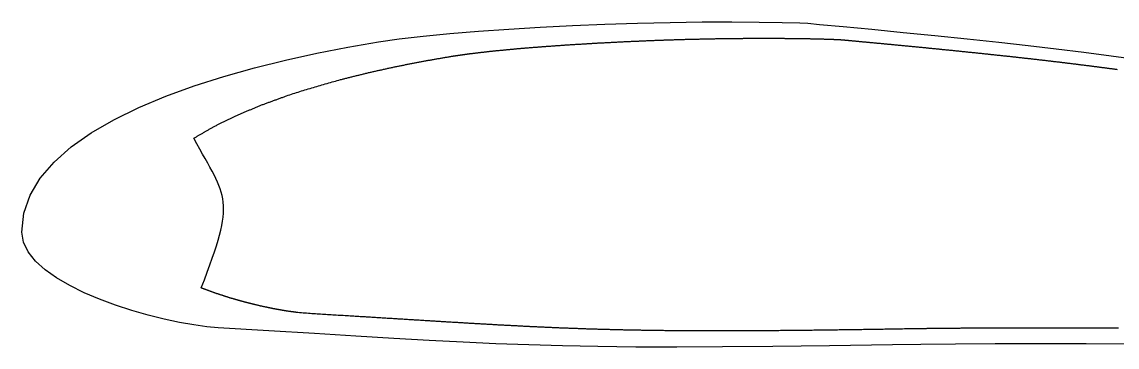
# Model space of a CAD drawing. Extents: x -1 to 417, y 44 to 106.
# Drawn here: x -0.7 to 207.9, y 44.1 to 106.1 of the extents above; entities that cross this region are included whole.
import ezdxf

# ---------------------------------------------------------------- set-up
doc = ezdxf.new("R2010")
doc.units = 0
doc.layers.add('profile', color=7, linetype='CONTINUOUS')

msp = doc.modelspace()

# ---------------------------------------------------------------- linework, layer by layer
at = {"layer": 'profile', "color": 7}
for points in [[(211.459336, 44.663902), (202.028847, 44.68617), (193.047218, 44.694016), (184.692373, 44.685238), (177.142251, 44.657665), (170.574779, 44.60914), (165.167893, 44.537461), (153.132698, 44.340992), (142.382523, 44.199859), (132.756479, 44.113597), (124.093696, 44.08176), (116.233285, 44.103886), (109.014371, 44.179544), (102.276062, 44.30828), (95.857516, 44.489619), (89.59781, 44.72313), (83.336078, 45.008355), (76.91143, 45.344848), (70.163005, 45.732145), (62.929918, 46.169801), (55.051298, 46.657359), (46.366236, 47.194375), (36.713866, 47.780395), (34.531189, 47.975653), (32.039505, 48.317938), (29.300552, 48.802779), (26.376119, 49.425694), (23.327918, 50.182219), (20.217739, 51.067877), (17.107293, 52.078205), (14.058343, 53.208722), (11.132681, 54.45495), (8.391989, 55.812434), (5.898059, 57.27669), (3.712656, 58.843246), (1.897487, 60.507632), (0.514346, 62.265377), (-0.375031, 64.112002), (-0.708906, 66.043046), (-0.343461, 69.669852), (0.843691, 73.102747), (2.787392, 76.344467), (5.422489, 79.397767), (8.683824, 82.265396), (12.506296, 84.950086), (16.824668, 87.454614), (21.573866, 89.781694), (26.688704, 91.93409), (32.10403, 93.914553), (37.754686, 95.725824), (43.575544, 97.370649), (49.501447, 98.851777), (55.467212, 100.171962), (61.407738, 101.333938), (67.257844, 102.340464), (71.19698, 102.90236), (75.741923, 103.427899), (80.796227, 103.915122), (86.263546, 104.362031), (92.047459, 104.766657), (98.05157, 105.127017), (104.179512, 105.441132), (110.334864, 105.707028), (116.558002, 105.910478), (122.811129, 106.044256), (128.88064, 106.116878), (134.552931, 106.136857), (139.731602, 106.102215), (144.163978, 106.024961), (147.480168, 105.927598), (148.997697, 105.860559)], [(148.997697, 105.860559), (151.27387, 105.651962), (155.74782, 105.235548), (161.231993, 104.715534), (167.163988, 104.140178), (173.215826, 103.536751), (179.372097, 102.904547), (185.382968, 102.263843), (190.998606, 101.63492), (196.320818, 101.006566), (201.607698, 100.353611), (206.843837, 99.675332), (212.013835, 98.97103)], [(208.190398, 47.700288), (207.925166, 47.700853), (207.659934, 47.701417), (207.394701, 47.701982), (207.129469, 47.702546), (206.864233, 47.703111), (206.599001, 47.703675), (206.333768, 47.70424), (206.068536, 47.704804), (205.803304, 47.705368), (205.538071, 47.705933), (205.272839, 47.706497), (205.007606, 47.707062), (204.742374, 47.707626), (204.477141, 47.708191), (204.211909, 47.708755), (203.946676, 47.70932), (203.681444, 47.709884), (203.416212, 47.710448), (203.150979, 47.711013), (202.885747, 47.711577), (202.620514, 47.712142), (202.367906, 47.712362), (202.115297, 47.712582), (201.862688, 47.712802), (201.61008, 47.713025), (201.357474, 47.713245), (201.104865, 47.713465), (200.852257, 47.713686), (200.599648, 47.713906), (200.347039, 47.714126), (200.094431, 47.714346), (199.841822, 47.714566), (199.589213, 47.714789), (199.336608, 47.715009), (199.083999, 47.715229), (198.83139, 47.715449), (198.578782, 47.71567), (198.326173, 47.71589), (198.073564, 47.71611), (197.820956, 47.71633), (197.568347, 47.716553), (197.315741, 47.716773), (197.063133, 47.716993), (196.810524, 47.717213), (196.557915, 47.717433), (196.305307, 47.717654), (196.052698, 47.717874), (195.800089, 47.718094), (195.547481, 47.718317), (195.294875, 47.718537), (195.042266, 47.718757), (194.789658, 47.718977), (194.537049, 47.719197), (194.302068, 47.718952), (194.06709, 47.718703), (193.832109, 47.718458), (193.597128, 47.71821), (193.362149, 47.717964), (193.127168, 47.717716), (192.89219, 47.71747), (192.657209, 47.717222), (192.422228, 47.716976), (192.18725, 47.716728), (191.952269, 47.716482), (191.717288, 47.716234), (191.482309, 47.715988), (191.247328, 47.71574), (191.01235, 47.715495), (190.777369, 47.715246), (190.542388, 47.715001), (190.30741, 47.714752), (190.072429, 47.714507), (189.837448, 47.714258), (189.60247, 47.714013), (189.367489, 47.713765), (189.13251, 47.713519), (188.897529, 47.713271), (188.662548, 47.713025), (188.42757, 47.712777), (188.192589, 47.712531), (187.957608, 47.712283), (187.72263, 47.712037), (187.487649, 47.711789), (187.25267, 47.711543), (187.017689, 47.711295), (186.805343, 47.710448), (186.592996, 47.709602), (186.380649, 47.708755), (186.168299, 47.707908), (185.955952, 47.707062), (185.743606, 47.706215), (185.531259, 47.705368), (185.318912, 47.704522), (185.106565, 47.703675), (184.894218, 47.702828), (184.681871, 47.701982), (184.469522, 47.701135), (184.257175, 47.700288), (184.044828, 47.699442), (183.832481, 47.698595), (183.620135, 47.697748), (183.407788, 47.696902), (183.195441, 47.696055), (182.983094, 47.695208), (182.770744, 47.694362), (182.558398, 47.693515), (182.346051, 47.692668), (182.133704, 47.691822), (181.921357, 47.690975), (181.70901, 47.690128), (181.496664, 47.689282), (181.284317, 47.688435), (181.071967, 47.687588), (180.85962, 47.686742), (180.647273, 47.685895), (180.434927, 47.685048), (180.22258, 47.684202), (180.037868, 47.682791), (179.853159, 47.68138), (179.668448, 47.679968), (179.483739, 47.678557), (179.299027, 47.677146), (179.114318, 47.675735), (178.929607, 47.674324), (178.744898, 47.672913), (178.560186, 47.671502), (178.375478, 47.670091), (178.190766, 47.66868), (178.006057, 47.667268), (177.821346, 47.665857), (177.636637, 47.664446), (177.451925, 47.663035), (177.267216, 47.661624), (177.082505, 47.660213), (176.897796, 47.658802), (176.713084, 47.657391), (176.528376, 47.65598), (176.343664, 47.654568), (176.158955, 47.653157), (175.974243, 47.651746), (175.789535, 47.650335), (175.604823, 47.648924), (175.420114, 47.647513), (175.235403, 47.646102), (175.050694, 47.644691), (174.865982, 47.64328), (174.681273, 47.641868), (174.496562, 47.640457), (174.311853, 47.639046), (174.159783, 47.637071), (174.007716, 47.635095), (173.855646, 47.63312), (173.703579, 47.631144), (173.55151, 47.629168), (173.39944, 47.627193), (173.247373, 47.625217), (173.095303, 47.623242), (172.943236, 47.621266), (172.791166, 47.619291), (172.639096, 47.617315), (172.48703, 47.61534), (172.33496, 47.613364), (172.182893, 47.611388), (172.030823, 47.609413), (171.878753, 47.607437), (171.726686, 47.605462), (171.574616, 47.603486), (171.422549, 47.601511), (171.27048, 47.599535), (171.118413, 47.59756), (170.966343, 47.595584), (170.814273, 47.593608), (170.662206, 47.591633), (170.510136, 47.589657), (170.358069, 47.587682), (170.205999, 47.585706), (170.05393, 47.583731), (169.901863, 47.581755), (169.749793, 47.57978), (169.597726, 47.577804), (169.445656, 47.575828), (169.107167, 47.570297), (168.768676, 47.564765), (168.430187, 47.559234), (168.091698, 47.553702), (167.753206, 47.548171), (167.414717, 47.542639), (167.076228, 47.537108), (166.737737, 47.531576), (166.399248, 47.526044), (166.060759, 47.520513), (165.722267, 47.514981), (165.383778, 47.50945), (165.04529, 47.503918), (164.706798, 47.498387), (164.368309, 47.492855), (164.029817, 47.487324), (163.691328, 47.481792), (163.35284, 47.47626), (163.014348, 47.470729), (162.675859, 47.465197), (162.33737, 47.459666), (161.998878, 47.454134), (161.66039, 47.448603), (161.321901, 47.443071), (160.983409, 47.43754), (160.64492, 47.432008), (160.306431, 47.426476), (159.96794, 47.420945), (159.629451, 47.415413), (159.290962, 47.409882), (158.95247, 47.40435), (158.613981, 47.398819), (158.311634, 47.394839), (158.009284, 47.39086), (157.706936, 47.386881), (157.404586, 47.382901), (157.102238, 47.378922), (156.799888, 47.374943), (156.49754, 47.370963), (156.19519, 47.366984), (155.892843, 47.363005), (155.590495, 47.359025), (155.288145, 47.355046), (154.985797, 47.351067), (154.683447, 47.347087), (154.3811, 47.343108), (154.078749, 47.339129), (153.776402, 47.335149), (153.474054, 47.33117), (153.171704, 47.327191), (152.869356, 47.323211), (152.567006, 47.319232), (152.264659, 47.315253), (151.962308, 47.311273), (151.659961, 47.307294), (151.357611, 47.303315), (151.055263, 47.299335), (150.752916, 47.295356), (150.450565, 47.291377), (150.148218, 47.287397), (149.845867, 47.283418), (149.54352, 47.279439), (149.24117, 47.275459), (148.938822, 47.27148), (148.668089, 47.26894), (148.397356, 47.2664), (148.126626, 47.26386), (147.855893, 47.26132), (147.58516, 47.25878), (147.314427, 47.25624), (147.043694, 47.2537), (146.772961, 47.25116), (146.502231, 47.24862), (146.231498, 47.24608), (145.960765, 47.24354), (145.690032, 47.241), (145.419299, 47.23846), (145.148569, 47.23592), (144.877836, 47.23338), (144.607103, 47.23084), (144.33637, 47.2283), (144.065637, 47.22576), (143.794907, 47.22322), (143.524174, 47.22068), (143.253441, 47.21814), (142.982708, 47.2156), (142.711975, 47.21306), (142.441243, 47.21052), (142.170512, 47.20798), (141.899779, 47.20544), (141.629046, 47.2029), (141.358314, 47.20036), (141.087581, 47.19782), (140.81685, 47.19528), (140.546117, 47.19274), (140.275385, 47.1902), (140.031745, 47.189353), (139.788102, 47.188507), (139.544463, 47.18766), (139.30082, 47.186813), (139.057181, 47.185967), (138.813541, 47.18512), (138.569899, 47.184273), (138.326259, 47.183427), (138.082617, 47.18258), (137.838977, 47.181733), (137.595337, 47.180887), (137.351695, 47.18004), (137.108055, 47.179193), (136.864413, 47.178347), (136.620773, 47.1775), (136.377131, 47.176653), (136.133491, 47.175807), (135.889852, 47.17496), (135.646209, 47.174113), (135.402569, 47.173267), (135.158927, 47.17242), (134.915287, 47.171573), (134.671648, 47.170727), (134.428005, 47.16988), (134.184366, 47.169033), (133.940723, 47.168187), (133.697084, 47.16734), (133.453444, 47.166493), (133.209802, 47.165647), (132.966162, 47.1648), (132.72252, 47.163953), (132.47888, 47.163107), (132.257807, 47.163671), (132.036731, 47.164236), (131.815658, 47.1648), (131.594585, 47.165364), (131.373509, 47.165929), (131.152435, 47.166493), (130.931362, 47.167058), (130.710286, 47.167622), (130.489213, 47.168187), (130.26814, 47.168751), (130.047064, 47.169316), (129.825991, 47.16988), (129.604918, 47.170444), (129.383842, 47.171009), (129.162769, 47.171573), (128.941693, 47.172138), (128.72062, 47.172702), (128.499547, 47.173267), (128.278471, 47.173831), (128.057397, 47.174396), (127.836324, 47.17496), (127.615248, 47.175524), (127.394175, 47.176089), (127.173102, 47.176653), (126.952026, 47.177218), (126.730953, 47.177782), (126.50988, 47.178347), (126.288804, 47.178911), (126.067731, 47.179476), (125.846658, 47.18004), (125.625582, 47.180604), (125.404509, 47.181169), (125.201478, 47.183427), (124.998444, 47.185684), (124.795414, 47.187942), (124.59238, 47.1902), (124.38935, 47.192458), (124.186316, 47.194716), (123.983285, 47.196973), (123.780252, 47.199231), (123.577221, 47.201489), (123.374191, 47.203747), (123.171157, 47.206004), (122.968126, 47.208262), (122.765093, 47.21052), (122.562062, 47.212778), (122.359029, 47.215036), (122.155998, 47.217293), (121.952968, 47.219551), (121.749934, 47.221809), (121.546903, 47.224067), (121.34387, 47.226324), (121.140839, 47.228582), (120.937806, 47.23084), (120.734775, 47.233098), (120.531742, 47.235356), (120.328711, 47.237613), (120.12568, 47.239871), (119.922647, 47.242129), (119.719616, 47.244387), (119.516583, 47.246644), (119.313552, 47.248902), (119.110518, 47.25116), (118.907488, 47.253418), (118.717973, 47.25703), (118.528458, 47.260643), (118.338943, 47.264255), (118.149428, 47.267868), (117.959913, 47.27148), (117.770397, 47.275092), (117.580882, 47.278705), (117.391367, 47.282317), (117.201852, 47.28593), (117.012337, 47.289542), (116.822822, 47.293155), (116.633307, 47.296767), (116.443792, 47.30038), (116.254277, 47.303992), (116.064762, 47.307604), (115.875247, 47.311217), (115.685735, 47.314829), (115.49622, 47.318442), (115.306705, 47.322054), (115.11719, 47.325667), (114.927675, 47.329279), (114.73816, 47.332892), (114.548645, 47.336504), (114.35913, 47.340116), (114.169614, 47.343729), (113.980099, 47.347341), (113.790584, 47.350954), (113.601069, 47.354566), (113.411554, 47.358179), (113.222039, 47.361791), (113.032524, 47.365404), (112.843009, 47.369016), (112.662489, 47.374124), (112.481965, 47.379232), (112.301444, 47.384341), (112.120921, 47.389449), (111.9404, 47.394557), (111.75988, 47.399665), (111.579356, 47.404774), (111.398836, 47.409882), (111.218315, 47.41499), (111.037792, 47.420098), (110.857271, 47.425206), (110.676748, 47.430315), (110.496227, 47.435423), (110.315706, 47.440531), (110.135183, 47.445639), (109.954662, 47.450748), (109.774142, 47.455856), (109.593618, 47.460964), (109.413098, 47.466072), (109.232574, 47.47118), (109.052054, 47.476289), (108.871533, 47.481397), (108.691009, 47.486505), (108.510489, 47.491613), (108.329968, 47.496722), (108.149445, 47.50183), (107.968924, 47.506938), (107.788401, 47.512046), (107.60788, 47.517154), (107.427359, 47.522263), (107.246836, 47.527371), (107.066315, 47.532479), (106.890262, 47.539055), (106.714206, 47.545631), (106.538153, 47.552206), (106.362098, 47.558782), (106.186045, 47.565358), (106.009991, 47.571934), (105.833936, 47.57851), (105.657883, 47.585085), (105.481827, 47.591661), (105.305774, 47.598237), (105.129721, 47.604813), (104.953665, 47.611388), (104.777612, 47.617964), (104.601556, 47.62454), (104.425503, 47.631116), (104.249447, 47.637692), (104.073394, 47.644267), (103.897341, 47.650843), (103.721285, 47.657419), (103.545232, 47.663995), (103.369176, 47.67057), (103.193123, 47.677146), (103.01707, 47.683722), (102.841014, 47.690298), (102.664961, 47.696874), (102.488905, 47.703449), (102.312852, 47.710025), (102.136799, 47.716601), (101.960743, 47.723177), (101.78469, 47.729752), (101.608634, 47.736328), (101.432581, 47.742904), (101.256469, 47.750919), (101.080359, 47.758934), (100.904247, 47.766949), (100.728135, 47.774964), (100.552025, 47.78298), (100.375913, 47.790995), (100.199804, 47.79901), (100.023691, 47.807025), (99.847579, 47.81504), (99.671469, 47.823055), (99.495357, 47.83107), (99.319245, 47.839085), (99.143135, 47.8471), (98.967023, 47.855116), (98.790914, 47.863131), (98.614801, 47.871146), (98.438689, 47.879161), (98.262579, 47.887176), (98.086467, 47.895191), (97.910355, 47.903206), (97.734245, 47.911221), (97.558133, 47.919236), (97.382024, 47.927252), (97.205911, 47.935267), (97.029799, 47.943282), (96.853689, 47.951297), (96.677577, 47.959312), (96.501465, 47.967327), (96.325355, 47.975342), (96.149243, 47.983357), (95.973133, 47.991372), (95.797021, 47.999388), (95.616328, 48.008842), (95.435636, 48.018296), (95.254943, 48.027751), (95.074247, 48.037205), (94.893554, 48.04666), (94.712862, 48.056114), (94.532169, 48.065569), (94.351476, 48.075023), (94.170783, 48.084478), (93.990088, 48.093932), (93.809395, 48.103386), (93.628702, 48.112841), (93.448009, 48.122295), (93.267317, 48.13175), (93.086624, 48.141204), (92.905928, 48.150659), (92.725235, 48.160113), (92.544543, 48.169568), (92.36385, 48.179022), (92.183157, 48.188476), (92.002464, 48.197931), (91.821772, 48.207385), (91.641076, 48.21684), (91.460383, 48.226294), (91.27969, 48.235749), (91.098998, 48.245203), (90.918305, 48.254658), (90.737612, 48.264112), (90.556917, 48.273566), (90.376224, 48.283021), (90.195531, 48.292475), (90.014838, 48.30193), (89.825038, 48.312824), (89.635238, 48.323717), (89.445441, 48.334611), (89.255641, 48.345505), (89.065841, 48.356399), (88.87604, 48.367292), (88.686243, 48.378186), (88.496443, 48.38908), (88.306643, 48.399974), (88.116843, 48.410868), (87.927046, 48.421761), (87.737246, 48.432655), (87.547445, 48.443549), (87.357645, 48.454443), (87.167848, 48.465336), (86.978048, 48.47623), (86.788248, 48.487124), (86.598448, 48.498018), (86.408651, 48.508912), (86.218851, 48.519805), (86.02905, 48.530699), (85.83925, 48.541593), (85.649453, 48.552487), (85.459653, 48.56338), (85.269853, 48.574274), (85.080053, 48.585168), (84.890256, 48.596062), (84.700455, 48.606956), (84.510655, 48.617849), (84.320855, 48.628743), (84.131058, 48.639637), (83.941258, 48.650531), (83.737826, 48.662836), (83.534398, 48.67514), (83.330966, 48.687445), (83.127535, 48.69975), (82.924104, 48.712055), (82.720675, 48.72436), (82.517244, 48.736665), (82.313812, 48.74897), (82.110384, 48.761275), (81.906952, 48.77358), (81.703521, 48.785884), (81.500089, 48.798189), (81.296661, 48.810494), (81.093229, 48.822799), (80.889798, 48.835104), (80.686366, 48.847409), (80.482938, 48.859714), (80.279506, 48.872019), (80.076075, 48.884324), (79.872646, 48.896628), (79.669215, 48.908933), (79.465784, 48.921238), (79.262352, 48.933543), (79.058924, 48.945848), (78.855492, 48.958153), (78.652061, 48.970458), (78.448632, 48.982763), (78.245201, 48.995068), (78.041769, 49.007372), (77.838338, 49.019677), (77.634909, 49.031982), (77.431478, 49.044287), (77.209891, 49.058003), (76.988304, 49.071719), (76.76672, 49.085435), (76.545134, 49.099151), (76.323547, 49.112867), (76.10196, 49.126583), (75.880376, 49.140299), (75.658789, 49.154015), (75.437202, 49.167731), (75.215616, 49.181447), (74.994029, 49.195163), (74.772445, 49.208879), (74.550858, 49.222595), (74.329271, 49.236311), (74.107685, 49.250027), (73.886098, 49.263743), (73.664514, 49.277459), (73.442927, 49.291175), (73.22134, 49.304891), (72.999754, 49.318607), (72.77817, 49.332323), (72.556583, 49.346039), (72.334996, 49.359755), (72.113409, 49.373471), (71.891822, 49.387187), (71.670239, 49.400903), (71.448652, 49.414619), (71.227065, 49.428335), (71.005478, 49.442051), (70.783894, 49.455767), (70.562307, 49.469483), (70.340721, 49.483199), (70.096455, 49.498298), (69.852186, 49.513397), (69.607919, 49.528496), (69.36365, 49.543595), (69.119384, 49.558694), (68.875115, 49.573792), (68.630849, 49.588891), (68.38658, 49.60399), (68.142314, 49.619089), (67.898048, 49.634188), (67.653779, 49.649287), (67.409513, 49.664386), (67.165244, 49.679485), (66.920978, 49.694584), (66.676709, 49.709682), (66.432442, 49.724781), (66.188176, 49.73988), (65.943907, 49.754979), (65.699641, 49.770078), (65.455372, 49.785177), (65.211106, 49.800276), (64.966837, 49.815375), (64.722571, 49.830474), (64.478302, 49.845572), (64.234036, 49.860671), (63.98977, 49.87577), (63.745501, 49.890869), (63.501234, 49.905968), (63.256965, 49.921067), (63.012699, 49.936166), (62.76843, 49.951265), (62.524164, 49.966364), (62.191198, 49.987304), (61.858216, 50.007935), (61.525213, 50.028255), (61.192197, 50.048321), (60.859169, 50.068161), (60.526132, 50.087832), (60.193088, 50.107362), (59.860037, 50.126779), (59.52699, 50.146139), (59.193939, 50.1655), (58.860897, 50.184888), (58.527858, 50.204333), (58.19483, 50.223891), (57.861814, 50.24359), (57.528814, 50.263487), (57.195828, 50.28361), (56.862865, 50.303986), (56.529922, 50.324673), (56.197007, 50.345727), (55.864118, 50.367147), (55.531262, 50.38902), (55.198437, 50.411343), (54.865649, 50.434175), (54.532901, 50.457571), (54.200195, 50.48156), (53.867531, 50.506198), (53.534912, 50.531485), (53.202344, 50.557506), (52.86983, 50.584289), (52.53737, 50.611862), (52.204965, 50.640262), (51.872623, 50.669537), (51.802545, 50.679161), (51.732466, 50.688785), (51.662388, 50.698408), (51.592309, 50.708032), (51.52223, 50.717656), (51.452151, 50.72728), (51.382073, 50.736904), (51.311994, 50.746527), (51.241916, 50.756151), (51.171837, 50.765775), (51.101758, 50.775399), (51.03168, 50.785022), (50.961601, 50.794646), (50.891522, 50.80427), (50.821444, 50.813894), (50.751365, 50.823518), (50.681287, 50.833141), (50.611208, 50.842765), (50.541129, 50.852389), (50.471051, 50.862013), (50.400972, 50.871636), (50.330893, 50.88126), (50.260815, 50.890884), (50.190736, 50.900508), (50.120658, 50.910132), (50.050579, 50.919755), (49.9805, 50.929379), (49.910421, 50.939003), (49.840343, 50.948627), (49.770264, 50.95825), (49.700186, 50.967874), (49.630107, 50.977498), (49.553074, 50.991129), (49.476041, 51.004761), (49.399008, 51.018392), (49.321975, 51.032023), (49.244942, 51.045655), (49.167909, 51.059286), (49.090875, 51.072917), (49.013842, 51.086549), (48.936809, 51.10018), (48.859776, 51.113811), (48.782743, 51.127443), (48.70571, 51.141074), (48.628677, 51.154705), (48.551644, 51.168337), (48.474611, 51.181968), (48.397578, 51.195599), (48.320545, 51.209231), (48.243512, 51.222862), (48.166479, 51.236493), (48.089445, 51.250125), (48.012412, 51.263756), (47.935379, 51.277387), (47.858346, 51.291019), (47.781313, 51.30465), (47.70428, 51.318281), (47.627247, 51.331913), (47.550214, 51.345544), (47.473181, 51.359175), (47.396148, 51.372807), (47.319115, 51.386438), (47.242082, 51.400069), (47.165049, 51.413701), (47.082799, 51.431227), (47.000549, 51.448753), (46.9183, 51.466279), (46.83605, 51.483805), (46.7538, 51.501331), (46.671551, 51.518857), (46.589301, 51.536383), (46.507051, 51.553909), (46.424802, 51.571435), (46.342552, 51.588961), (46.260303, 51.606487), (46.178053, 51.624013), (46.095803, 51.641539), (46.013553, 51.659065), (45.931304, 51.676591), (45.849054, 51.694117), (45.766805, 51.711643), (45.684555, 51.729169), (45.602305, 51.746695), (45.520056, 51.764221), (45.437806, 51.781747), (45.355556, 51.799273), (45.273307, 51.816799), (45.191057, 51.834325), (45.108807, 51.851851), (45.026558, 51.869377), (44.944308, 51.886903), (44.862059, 51.904429), (44.779809, 51.921955), (44.697559, 51.939481), (44.61531, 51.957007), (44.53306, 51.974533), (44.447329, 51.995812), (44.361599, 52.017092), (44.275868, 52.038371), (44.190137, 52.059651), (44.104407, 52.08093), (44.018676, 52.10221), (43.932945, 52.12349), (43.847215, 52.144769), (43.761484, 52.166049), (43.675753, 52.187328), (43.590023, 52.208608), (43.504292, 52.229887), (43.418561, 52.251167), (43.332831, 52.272446), (43.2471, 52.293726), (43.161369, 52.315006), (43.075638, 52.336285), (42.989908, 52.357565), (42.904177, 52.378844), (42.818447, 52.400124), (42.732716, 52.421403), (42.646985, 52.442683), (42.561255, 52.463962), (42.475524, 52.485242), (42.389793, 52.506522), (42.304063, 52.527801), (42.218332, 52.549081), (42.132601, 52.57036), (42.04687, 52.59164), (41.96114, 52.612919), (41.875409, 52.634199), (41.789679, 52.655478), (41.702205, 52.680399), (41.614731, 52.705319), (41.527257, 52.730239), (41.439783, 52.755159), (41.35231, 52.78008), (41.264836, 52.805), (41.177362, 52.82992), (41.089888, 52.85484), (41.002415, 52.87976), (40.914941, 52.904681), (40.827467, 52.929601), (40.739993, 52.954521), (40.652519, 52.979441), (40.565046, 53.004362), (40.477572, 53.029282), (40.390098, 53.054202), (40.302625, 53.079122), (40.215151, 53.104042), (40.127677, 53.128963), (40.040203, 53.153883), (39.952729, 53.178803), (39.865255, 53.203723), (39.777782, 53.228644), (39.690308, 53.253564), (39.602834, 53.278484), (39.515361, 53.303404), (39.427887, 53.328324), (39.340413, 53.353245), (39.252939, 53.378165), (39.165465, 53.403085), (39.077991, 53.428005), (38.990518, 53.452926), (38.903037, 53.48134), (38.815555, 53.509757), (38.728074, 53.538171), (38.640592, 53.566588), (38.553111, 53.595002), (38.46563, 53.623419), (38.378149, 53.651833), (38.290667, 53.68025), (38.203186, 53.708664), (38.115705, 53.737081), (38.028223, 53.765495), (37.940742, 53.793912), (37.853261, 53.822326), (37.765779, 53.850743), (37.678298, 53.879157), (37.590817, 53.907574), (37.503335, 53.935988), (37.415854, 53.964403), (37.328373, 53.99282), (37.240892, 54.021234), (37.15341, 54.049651), (37.065929, 54.078065), (36.978447, 54.106482), (36.890966, 54.134896), (36.803485, 54.163313), (36.716004, 54.191727), (36.628522, 54.220144), (36.541041, 54.248558), (36.45356, 54.276975), (36.366078, 54.305389), (36.278597, 54.333806), (36.191116, 54.36222), (36.105364, 54.394015), (36.019612, 54.42581), (35.933861, 54.457608), (35.848109, 54.489404), (35.762357, 54.521199), (35.676605, 54.552994), (35.590854, 54.584792), (35.505102, 54.616587), (35.41935, 54.648382), (35.333599, 54.680177), (35.247847, 54.711973), (35.162095, 54.743771), (35.076343, 54.775566), (34.990592, 54.807361), (34.90484, 54.839156), (34.819088, 54.870954), (34.733337, 54.902749), (34.647585, 54.934544), (34.561833, 54.966339), (34.476082, 54.998135), (34.39033, 55.029933), (34.304578, 55.061728), (34.218826, 55.093523), (34.133075, 55.125318), (34.047323, 55.157113), (33.961571, 55.188911), (33.875819, 55.220706), (33.790068, 55.252501), (33.704316, 55.284297), (33.618564, 55.316095), (33.532813, 55.34789), (33.447061, 55.379685), (34.049051, 56.945589), (34.602658, 58.413142), (35.108557, 59.787832), (35.56742, 61.075158), (35.979919, 62.280605), (36.346727, 63.409669), (36.668517, 64.467844), (36.945962, 65.460618), (37.179734, 66.393483), (37.370507, 67.271937), (37.518952, 68.101464), (37.625743, 68.887563), (37.691553, 69.63572), (37.717055, 70.351433), (37.702921, 71.04019), (37.649823, 71.707488), (37.558434, 72.358812), (37.429428, 72.999659), (37.263477, 73.63552), (37.061253, 74.271889), (36.82343, 74.914255), (36.55068, 75.56811), (36.243677, 76.238949), (35.903092, 76.932262), (35.529598, 77.653543), (35.123869, 78.408282), (34.686578, 79.201972), (34.218395, 80.040105), (33.719996, 80.928173), (33.192052, 81.87167), (32.635236, 82.876085), (32.050221, 83.946913), (32.171675, 84.017352), (32.293129, 84.087792), (32.414583, 84.158232), (32.536038, 84.228672), (32.657492, 84.299112), (32.778946, 84.369552), (32.9004, 84.439991), (33.021854, 84.510431), (33.143309, 84.580871), (33.264763, 84.651311), (33.386217, 84.721751), (33.507672, 84.792191), (33.629126, 84.86263), (33.75058, 84.93307), (33.872034, 85.00351), (33.993488, 85.07395), (34.114943, 85.14439), (34.236397, 85.21483), (34.357851, 85.28527), (34.479305, 85.355709), (34.600759, 85.426149), (34.722214, 85.496589), (34.843668, 85.567029), (34.965122, 85.637469), (35.086576, 85.707909), (35.208031, 85.778348), (35.329485, 85.848788), (35.450939, 85.919228), (35.572393, 85.989668), (35.693848, 86.060108), (35.815302, 86.130548), (35.936756, 86.200988), (36.070327, 86.266438), (36.203898, 86.331885), (36.337469, 86.397335), (36.471041, 86.462785), (36.604612, 86.528233), (36.738183, 86.593683), (36.871754, 86.659133), (37.005325, 86.72458), (37.138896, 86.79003), (37.272468, 86.855481), (37.406039, 86.920928), (37.53961, 86.986378), (37.673181, 87.051828), (37.806752, 87.117276), (37.940323, 87.182726), (38.073895, 87.248176), (38.207466, 87.313623), (38.341037, 87.379073), (38.474608, 87.444521), (38.608179, 87.509971), (38.74175, 87.575421), (38.875321, 87.640868), (39.008893, 87.706319), (39.142464, 87.771769), (39.276035, 87.837216), (39.409606, 87.902666), (39.543177, 87.968116), (39.676748, 88.033564), (39.81032, 88.099014), (39.943891, 88.164464), (40.077462, 88.229911), (40.211033, 88.295361), (40.354888, 88.355898), (40.498743, 88.416435), (40.642598, 88.476969), (40.786453, 88.537505), (40.930307, 88.598042), (41.074162, 88.658579), (41.218017, 88.719115), (41.361872, 88.779652), (41.505727, 88.840186), (41.649582, 88.900722), (41.793437, 88.961259), (41.937291, 89.021796), (42.081146, 89.082332), (42.225001, 89.142866), (42.368856, 89.203403), (42.512711, 89.26394), (42.656566, 89.324476), (42.80042, 89.385013), (42.944275, 89.445547), (43.08813, 89.506084), (43.231985, 89.56662), (43.37584, 89.627157), (43.519695, 89.687694), (43.663549, 89.74823), (43.807404, 89.808764), (43.951259, 89.869301), (44.095114, 89.929837), (44.238969, 89.990374), (44.382823, 90.050911), (44.526678, 90.111445), (44.670533, 90.171981), (44.814388, 90.232518), (44.966694, 90.288217), (45.119, 90.343919), (45.271306, 90.399619), (45.423612, 90.455321), (45.575918, 90.51102), (45.728225, 90.56672), (45.880531, 90.622422), (46.032837, 90.678121), (46.185143, 90.733824), (46.337449, 90.789523), (46.489755, 90.845222), (46.642061, 90.900925), (46.794367, 90.956624), (46.946673, 91.012326), (47.098979, 91.068025), (47.251285, 91.123728), (47.403591, 91.179427), (47.555897, 91.235126), (47.708203, 91.290829), (47.860509, 91.346528), (48.012815, 91.40223), (48.165121, 91.45793), (48.317427, 91.513629), (48.469733, 91.569331), (48.622039, 91.625031), (48.774345, 91.680733), (48.926652, 91.736432), (49.078958, 91.792131), (49.231264, 91.847834), (49.38357, 91.903533), (49.535876, 91.959235), (49.688182, 92.014935), (50.007318, 92.12392), (50.326795, 92.231746), (50.646598, 92.338449), (50.966717, 92.444073), (51.287142, 92.548656), (51.607862, 92.65224), (51.928862, 92.754862), (52.250132, 92.856564), (52.571665, 92.957385), (52.893444, 93.057365), (53.215459, 93.156546), (53.537703, 93.254968), (53.860159, 93.352668), (54.182821, 93.44969), (54.505672, 93.546069), (54.828704, 93.64185), (55.151904, 93.737072), (55.475266, 93.831771), (55.798772, 93.925994), (56.122413, 94.019774), (56.446178, 94.113155), (56.770057, 94.206176), (57.094036, 94.29888), (57.418104, 94.391302), (57.742253, 94.483484), (58.06647, 94.575469), (58.39074, 94.667293), (58.715056, 94.758995), (59.039406, 94.850622), (59.363778, 94.942208), (59.688161, 95.033795), (60.012544, 95.125421), (60.179211, 95.167077), (60.345877, 95.208733), (60.512543, 95.250392), (60.67921, 95.292048), (60.845876, 95.333704), (61.01254, 95.375363), (61.179206, 95.417019), (61.345872, 95.458675), (61.512539, 95.500331), (61.679205, 95.54199), (61.845871, 95.583646), (62.012538, 95.625302), (62.179204, 95.666958), (62.34587, 95.708617), (62.512537, 95.750273), (62.6792, 95.791929), (62.845866, 95.833585), (63.012533, 95.875244), (63.179199, 95.9169), (63.345865, 95.958556), (63.512532, 96.000212), (63.679198, 96.04187), (63.845864, 96.083526), (64.012531, 96.125182), (64.179197, 96.166838), (64.345863, 96.208494), (64.512527, 96.250153), (64.679193, 96.291809), (64.84586, 96.333465), (65.012526, 96.375124), (65.179192, 96.41678), (65.345859, 96.458436), (65.513645, 96.495565), (65.681432, 96.532697), (65.849219, 96.569826), (66.017006, 96.606958), (66.184795, 96.644087), (66.352582, 96.681217), (66.520369, 96.718349), (66.688156, 96.755478), (66.855942, 96.792607), (67.023729, 96.829739), (67.191516, 96.866868), (67.359303, 96.903997), (67.527092, 96.941129), (67.694879, 96.978258), (67.862666, 97.01539), (68.030452, 97.052519), (68.198239, 97.089649), (68.366026, 97.126781), (68.533813, 97.16391), (68.701599, 97.201042), (68.869389, 97.238171), (69.037176, 97.2753), (69.204962, 97.312432), (69.372749, 97.349561), (69.540536, 97.38669), (69.708323, 97.423822), (69.87611, 97.460951), (70.043896, 97.498083), (70.211686, 97.535213), (70.379473, 97.572342), (70.547259, 97.609474), (70.715046, 97.646603), (70.882124, 97.679284), (71.0492, 97.711963), (71.216278, 97.744644), (71.383354, 97.777325), (71.550432, 97.810007), (71.717511, 97.842685), (71.884586, 97.875367), (72.051665, 97.908048), (72.218743, 97.940726), (72.385819, 97.973408), (72.552897, 98.006089), (72.719973, 98.03877), (72.887051, 98.071449), (73.054129, 98.10413), (73.221205, 98.136812), (73.388283, 98.169493), (73.555362, 98.202171), (73.722437, 98.234853), (73.889516, 98.267534), (74.056591, 98.300213), (74.223669, 98.332894), (74.390748, 98.365575), (74.557823, 98.398257), (74.724902, 98.430935), (74.89198, 98.463616), (75.059056, 98.496298), (75.226134, 98.528976), (75.39321, 98.561658), (75.560288, 98.594339), (75.727366, 98.62702), (75.894442, 98.659699), (76.06152, 98.69238), (76.226056, 98.72069), (76.390589, 98.748997), (76.555124, 98.777306), (76.719657, 98.805613), (76.884192, 98.833923), (77.048725, 98.862233), (77.213261, 98.89054), (77.377793, 98.918849), (77.542329, 98.947156), (77.706862, 98.975466), (77.871397, 99.003776), (78.03593, 99.032083), (78.200466, 99.060392), (78.364998, 99.088699), (78.529534, 99.117009), (78.694067, 99.145319), (78.858602, 99.173625), (79.023138, 99.201935), (79.18767, 99.230242), (79.352206, 99.258552), (79.516739, 99.286859), (79.681274, 99.315168), (79.845807, 99.343478), (80.010343, 99.371785), (80.174875, 99.400095), (80.339411, 99.428402), (80.503944, 99.456711), (80.668479, 99.485021), (80.833012, 99.513328), (80.997547, 99.541638), (81.16208, 99.569945), (81.326616, 99.598254), (81.437405, 99.614059), (81.548191, 99.629863), (81.65898, 99.645668), (81.76977, 99.661472), (81.880556, 99.677276), (81.991345, 99.693081), (82.102134, 99.708885), (82.212921, 99.72469), (82.32371, 99.740494), (82.434499, 99.756299), (82.545285, 99.772103), (82.656074, 99.787908), (82.766864, 99.803712), (82.87765, 99.819516), (82.988439, 99.835321), (83.099225, 99.851125), (83.210014, 99.86693), (83.320804, 99.882734), (83.43159, 99.898539), (83.542379, 99.914343), (83.653168, 99.930148), (83.763955, 99.945952), (83.874744, 99.961756), (83.985533, 99.977561), (84.096319, 99.993365), (84.207108, 100.00917), (84.317898, 100.024974), (84.428684, 100.040779), (84.539473, 100.056583), (84.650262, 100.072388), (84.761049, 100.088192), (84.871838, 100.103996), (84.999665, 100.118785), (85.127492, 100.133573), (85.255318, 100.148362), (85.383143, 100.16315), (85.510969, 100.177939), (85.638796, 100.192727), (85.766623, 100.207516), (85.89445, 100.222304), (86.022277, 100.237092), (86.150104, 100.251881), (86.277931, 100.266669), (86.405755, 100.281458), (86.533582, 100.296246), (86.661409, 100.311035), (86.789236, 100.325823), (86.917063, 100.340612), (87.04489, 100.3554), (87.172716, 100.370188), (87.300543, 100.384977), (87.428367, 100.399765), (87.556194, 100.414554), (87.684021, 100.429342), (87.811848, 100.444131), (87.939675, 100.458919), (88.067502, 100.473708), (88.195329, 100.488496), (88.323156, 100.503284), (88.45098, 100.518073), (88.578807, 100.532861), (88.706634, 100.54765), (88.834461, 100.562438), (88.962288, 100.577227), (89.10444, 100.590943), (89.246593, 100.604659), (89.388745, 100.618375), (89.530898, 100.632091), (89.67305, 100.645807), (89.8152, 100.659523), (89.957352, 100.67321), (90.099505, 100.686926), (90.241657, 100.700614), (90.38381, 100.71433), (90.525962, 100.728018), (90.668115, 100.741734), (90.810267, 100.755422), (90.95242, 100.769138), (91.094572, 100.782826), (91.236722, 100.796542), (91.378875, 100.810258), (91.521027, 100.823974), (91.66318, 100.83769), (91.805332, 100.851406), (91.947485, 100.865122), (92.089637, 100.878838), (92.23179, 100.892554), (92.373942, 100.90627), (92.516095, 100.919986), (92.658247, 100.933702), (92.800397, 100.947418), (92.942549, 100.961134), (93.084702, 100.97485), (93.226854, 100.988566), (93.369007, 101.002282), (93.511159, 101.015969), (93.664928, 101.028528), (93.818697, 101.041087), (93.972466, 101.053646), (94.126232, 101.066205), (94.280001, 101.078764), (94.433769, 101.091323), (94.587538, 101.103882), (94.741307, 101.11644), (94.895076, 101.128999), (95.048842, 101.141558), (95.20261, 101.154117), (95.356379, 101.166676), (95.510148, 101.179235), (95.663917, 101.191794), (95.817685, 101.204353), (95.971451, 101.216912), (96.12522, 101.22947), (96.278989, 101.242029), (96.432758, 101.254588), (96.586527, 101.267147), (96.740295, 101.279706), (96.894064, 101.292265), (97.04783, 101.304824), (97.201599, 101.317383), (97.355368, 101.329942), (97.509136, 101.3425), (97.662905, 101.355059), (97.816674, 101.367618), (97.97044, 101.380177), (98.124209, 101.392736), (98.277977, 101.405295), (98.431746, 101.417854), (98.594419, 101.429227), (98.757092, 101.440601), (98.919765, 101.451974), (99.082435, 101.463348), (99.245108, 101.474722), (99.407781, 101.486095), (99.570454, 101.497469), (99.733127, 101.508842), (99.895799, 101.520216), (100.058472, 101.531589), (100.221145, 101.542963), (100.383815, 101.554336), (100.546488, 101.56571), (100.709161, 101.577084), (100.871834, 101.588457), (101.034507, 101.599831), (101.19718, 101.611204), (101.359853, 101.622578), (101.522525, 101.633951), (101.685196, 101.645325), (101.847868, 101.656698), (102.010541, 101.668072), (102.173214, 101.679446), (102.335887, 101.690819), (102.49856, 101.702198), (102.661233, 101.713578), (102.823906, 101.724957), (102.986576, 101.736336), (103.149249, 101.747715), (103.311922, 101.759094), (103.474595, 101.770474), (103.637267, 101.781853), (103.806132, 101.791987), (103.975, 101.802122), (104.143865, 101.812257), (104.31273, 101.822391), (104.481594, 101.832526), (104.650462, 101.84266), (104.819327, 101.852795), (104.988192, 101.86293), (105.157059, 101.873064), (105.325924, 101.883199), (105.494789, 101.893333), (105.663654, 101.903468), (105.832522, 101.913603), (106.001387, 101.923737), (106.170251, 101.933872), (106.339116, 101.944006), (106.507984, 101.954141), (106.676849, 101.964276), (106.845714, 101.97441), (107.014581, 101.984545), (107.183446, 101.994679), (107.352311, 102.004814), (107.521176, 102.014949), (107.690043, 102.025083), (107.858908, 102.035218), (108.027773, 102.045352), (108.196641, 102.055487), (108.365506, 102.065622), (108.53437, 102.075756), (108.703235, 102.085891), (108.872103, 102.096025), (109.040968, 102.10616), (109.213315, 102.114993), (109.385666, 102.123827), (109.558013, 102.132661), (109.730361, 102.141494), (109.902711, 102.150328), (110.075058, 102.159161), (110.247406, 102.167995), (110.419753, 102.176828), (110.592103, 102.185662), (110.764451, 102.194495), (110.936798, 102.203329), (111.109149, 102.212163), (111.281496, 102.220996), (111.453844, 102.22983), (111.626194, 102.238663), (111.798541, 102.247497), (111.970889, 102.25633), (112.143239, 102.265164), (112.315587, 102.273997), (112.487934, 102.282831), (112.660284, 102.291665), (112.832632, 102.300498), (113.004979, 102.309332), (113.177327, 102.318165), (113.349677, 102.326999), (113.522025, 102.335832), (113.694372, 102.344666), (113.866722, 102.353499), (114.03907, 102.362333), (114.211417, 102.371167), (114.383768, 102.38), (114.556115, 102.388834), (114.729233, 102.396313), (114.902354, 102.403791), (115.075472, 102.41127), (115.248592, 102.418749), (115.42171, 102.426228), (115.594831, 102.433707), (115.767949, 102.441186), (115.94107, 102.448665), (116.114188, 102.456144), (116.287308, 102.463623), (116.460426, 102.471101), (116.633547, 102.47858), (116.806665, 102.486059), (116.979786, 102.493538), (117.152904, 102.501017), (117.326022, 102.508496), (117.499142, 102.515975), (117.67226, 102.523454), (117.845381, 102.530933), (118.018499, 102.538411), (118.19162, 102.54589), (118.364738, 102.553369), (118.537858, 102.560848), (118.710976, 102.568327), (118.884097, 102.575806), (119.057215, 102.583285), (119.230336, 102.590764), (119.403454, 102.598243), (119.576575, 102.605721), (119.749692, 102.6132), (119.922813, 102.620679), (120.095931, 102.628158), (120.270957, 102.633879), (120.445983, 102.639602), (120.621008, 102.645323), (120.796034, 102.651044), (120.97106, 102.656764), (121.146086, 102.662485), (121.321111, 102.668205), (121.496137, 102.673926), (121.671163, 102.679647), (121.846189, 102.685367), (122.021214, 102.691091), (122.19624, 102.696812), (122.371266, 102.702532), (122.546292, 102.708253), (122.721318, 102.713973), (122.896343, 102.719694), (123.071372, 102.725415), (123.246398, 102.731135), (123.421423, 102.736856), (123.596449, 102.742579), (123.771475, 102.7483), (123.946501, 102.754021), (124.121526, 102.759741), (124.296552, 102.765462), (124.471578, 102.771183), (124.646604, 102.776903), (124.821629, 102.782624), (124.996655, 102.788345), (125.171681, 102.794065), (125.346707, 102.799789), (125.521732, 102.805509), (125.696758, 102.81123), (125.872628, 102.814992), (126.048497, 102.818754), (126.224367, 102.822516), (126.400234, 102.826278), (126.576103, 102.83004), (126.751973, 102.833802), (126.927843, 102.837564), (127.103712, 102.841326), (127.279582, 102.845088), (127.455449, 102.84885), (127.631318, 102.852612), (127.807188, 102.856374), (127.983057, 102.860136), (128.158927, 102.863898), (128.334797, 102.86766), (128.510663, 102.871422), (128.686533, 102.875184), (128.862403, 102.878946), (129.038272, 102.882708), (129.214142, 102.88647), (129.390011, 102.890233), (129.565881, 102.893995), (129.741748, 102.897757), (129.917617, 102.901519), (130.093487, 102.905281), (130.269356, 102.909043), (130.445226, 102.912805), (130.621096, 102.916567), (130.796962, 102.920329), (130.972832, 102.924091), (131.148702, 102.927853), (131.324571, 102.931615), (131.495276, 102.933647), (131.665981, 102.935679), (131.836686, 102.937711), (132.007391, 102.939743), (132.178096, 102.941775), (132.348801, 102.943807), (132.519506, 102.945839), (132.690211, 102.947871), (132.860916, 102.949903), (133.031621, 102.951935), (133.202326, 102.953967), (133.37303, 102.955999), (133.543735, 102.958031), (133.71444, 102.960063), (133.885145, 102.962095), (134.055853, 102.964127), (134.226558, 102.966159), (134.397263, 102.968191), (134.567968, 102.970223), (134.738673, 102.972255), (134.909378, 102.974287), (135.080083, 102.976319), (135.250788, 102.978351), (135.421492, 102.980383), (135.592197, 102.982415), (135.762902, 102.984447), (135.933607, 102.986479), (136.104312, 102.988511), (136.275017, 102.990543), (136.445722, 102.992575), (136.616427, 102.994607), (136.787132, 102.996639), (136.946667, 102.997203), (137.106198, 102.997768), (137.265733, 102.998332), (137.425265, 102.998897), (137.584799, 102.999461), (137.744331, 103.000025), (137.903866, 103.00059), (138.063397, 103.001154), (138.222932, 103.001719), (138.382464, 103.002283), (138.541998, 103.002848), (138.70153, 103.003412), (138.861065, 103.003977), (139.020596, 103.004541), (139.180131, 103.005105), (139.339663, 103.00567), (139.499194, 103.006234), (139.658729, 103.006799), (139.818264, 103.007363), (139.977795, 103.007928), (140.137327, 103.008492), (140.296862, 103.009057), (140.456396, 103.009621), (140.615928, 103.010185), (140.77546, 103.01075), (140.934994, 103.011314), (141.094529, 103.011879), (141.254061, 103.012443), (141.413592, 103.013008), (141.573127, 103.013572), (141.732662, 103.014137), (141.892193, 103.014701), (142.037843, 103.013713), (142.183495, 103.012725), (142.329144, 103.011738), (142.474793, 103.01075), (142.620445, 103.009762), (142.766094, 103.008774), (142.911744, 103.007787), (143.057396, 103.006799), (143.203045, 103.005811), (143.348694, 103.004823), (143.494343, 103.003835), (143.639996, 103.002848), (143.785645, 103.00186), (143.931294, 103.000872), (144.076946, 102.999884), (144.222595, 102.998897), (144.368245, 102.997909), (144.513897, 102.996921), (144.659546, 102.995933), (144.805195, 102.994945), (144.950847, 102.993958), (145.096496, 102.99297), (145.242146, 102.991982), (145.387795, 102.990994), (145.533447, 102.990007), (145.679096, 102.989019), (145.824745, 102.988031), (145.970398, 102.987043), (146.116047, 102.986055), (146.261696, 102.985068), (146.407348, 102.98408), (146.552997, 102.983092), (146.677658, 102.980919), (146.802318, 102.978746), (146.926978, 102.976573), (147.051639, 102.9744), (147.176299, 102.972227), (147.30096, 102.970053), (147.42562, 102.96788), (147.55028, 102.965707), (147.674944, 102.963534), (147.799604, 102.961361), (147.924264, 102.959188), (148.048925, 102.957015), (148.173585, 102.954842), (148.298245, 102.952669), (148.422906, 102.950495), (148.547566, 102.948322), (148.672227, 102.946149), (148.796887, 102.943976), (148.921547, 102.941803), (149.046208, 102.93963), (149.170868, 102.937457), (149.295528, 102.935284), (149.420189, 102.933111), (149.544849, 102.930937), (149.669512, 102.928764), (149.794173, 102.926591), (149.918833, 102.924418), (150.043494, 102.922245), (150.168154, 102.920072), (150.292814, 102.917899), (150.417475, 102.915726), (150.542135, 102.913553), (150.635404, 102.910815), (150.72867, 102.908077), (150.821939, 102.90534), (150.915207, 102.902602), (151.008473, 102.899865), (151.101742, 102.897127), (151.195011, 102.89439), (151.288277, 102.891652), (151.381546, 102.888915), (151.474815, 102.886177), (151.568081, 102.883439), (151.661349, 102.880702), (151.754618, 102.877964), (151.847884, 102.875227), (151.941153, 102.872489), (152.034422, 102.869752), (152.127688, 102.867014), (152.220957, 102.864277), (152.314223, 102.861539), (152.407491, 102.858801), (152.50076, 102.856064), (152.594026, 102.853326), (152.687295, 102.850589), (152.780564, 102.847851), (152.87383, 102.845114), (152.967098, 102.842376), (153.060367, 102.839639), (153.153633, 102.836901), (153.246902, 102.834163), (153.340171, 102.831426), (153.433437, 102.828688), (153.526706, 102.825951), (153.569386, 102.82406), (153.612067, 102.822169), (153.654747, 102.820278), (153.697427, 102.818387), (153.740108, 102.816496), (153.782788, 102.814605), (153.825469, 102.812715), (153.868149, 102.810824), (153.91083, 102.808933), (153.95351, 102.807042), (153.996191, 102.805151), (154.038871, 102.80326), (154.081552, 102.801369), (154.124232, 102.799478), (154.166913, 102.797587), (154.209596, 102.795697), (154.252276, 102.793806), (154.294957, 102.791915), (154.337637, 102.790024), (154.380318, 102.788133), (154.422998, 102.786242), (154.465679, 102.784351), (154.508359, 102.78246), (154.55104, 102.780569), (154.59372, 102.778679), (154.636401, 102.776788), (154.679081, 102.774897), (154.721762, 102.773006), (154.764442, 102.771115), (154.807122, 102.769224), (154.849803, 102.767333), (154.892509, 102.781464)], [(154.892509, 102.781464), (154.956525, 102.775597), (155.020545, 102.769729), (155.084561, 102.763862), (155.148577, 102.757994), (155.212597, 102.752127), (155.276613, 102.74626), (155.34063, 102.740392), (155.404646, 102.734525), (155.468665, 102.728657), (155.532682, 102.72279), (155.596698, 102.716923), (155.660718, 102.711055), (155.724734, 102.705188), (155.788751, 102.69932), (155.85277, 102.693453), (155.916786, 102.687586), (155.980803, 102.681718), (156.044822, 102.675851), (156.108839, 102.669983), (156.172855, 102.664116), (156.236874, 102.658249), (156.300891, 102.652381), (156.364907, 102.646514), (156.428924, 102.640646), (156.492943, 102.634779), (156.556959, 102.628912), (156.620976, 102.623044), (156.684995, 102.617177), (156.749012, 102.611309), (156.813028, 102.605442), (156.877047, 102.599575), (156.941064, 102.593707), (157.066893, 102.581995), (157.192724, 102.570283), (157.318553, 102.558571), (157.444382, 102.546858), (157.570213, 102.535146), (157.696042, 102.523434), (157.821874, 102.511722), (157.947703, 102.500009), (158.073531, 102.488297), (158.199363, 102.476585), (158.325192, 102.464873), (158.451023, 102.453161), (158.576852, 102.441448), (158.702681, 102.429736), (158.828513, 102.418024), (158.954341, 102.406312), (159.08017, 102.394599), (159.206002, 102.382887), (159.33183, 102.371175), (159.457662, 102.359463), (159.583491, 102.347751), (159.70932, 102.336038), (159.835151, 102.324326), (159.96098, 102.312614), (160.086809, 102.300902), (160.21264, 102.289189), (160.338469, 102.277477), (160.464298, 102.265765), (160.59013, 102.254053), (160.715958, 102.242341), (160.84179, 102.230628), (160.967619, 102.218916), (161.121862, 102.204291), (161.276105, 102.189667), (161.430345, 102.175042), (161.584588, 102.160417), (161.73883, 102.145792), (161.893073, 102.131168), (162.047316, 102.116543), (162.201556, 102.101918), (162.355799, 102.087293), (162.510042, 102.072669), (162.664285, 102.058044), (162.818528, 102.043419), (162.972771, 102.028794), (163.127011, 102.01417), (163.281254, 101.999545), (163.435497, 101.98492), (163.58974, 101.970295), (163.743983, 101.955671), (163.898223, 101.941046), (164.052466, 101.926421), (164.206709, 101.911796), (164.360951, 101.897172), (164.515194, 101.882547), (164.669434, 101.867922), (164.823677, 101.853297), (164.97792, 101.838673), (165.132163, 101.824048), (165.286406, 101.809423), (165.440649, 101.794798), (165.594889, 101.780173), (165.749132, 101.765549), (165.903375, 101.750924), (166.070213, 101.734741), (166.237049, 101.718559), (166.403888, 101.702376), (166.570723, 101.686193), (166.737562, 101.670022), (166.9044, 101.653851), (167.071236, 101.637679), (167.238074, 101.621508), (167.40491, 101.605337), (167.571749, 101.589165), (167.738587, 101.572994), (167.905423, 101.556823), (168.072261, 101.540651), (168.239097, 101.52448), (168.405935, 101.508309), (168.572771, 101.492137), (168.739609, 101.475966), (168.906448, 101.459795), (169.073284, 101.443623), (169.240122, 101.427452), (169.406958, 101.411281), (169.573796, 101.395109), (169.740635, 101.378938), (169.90747, 101.362767), (170.074309, 101.346595), (170.241145, 101.330424), (170.407983, 101.314253), (170.574822, 101.298081), (170.741657, 101.28191), (170.908496, 101.265739), (171.075331, 101.249567), (171.24217, 101.233396), (171.412378, 101.216435), (171.582586, 101.199473), (171.752795, 101.182511), (171.923003, 101.16555), (172.093211, 101.148588), (172.263416, 101.131627), (172.433625, 101.114665), (172.603833, 101.097704), (172.774041, 101.080742), (172.944249, 101.063781), (173.114457, 101.046819), (173.284666, 101.029857), (173.454874, 101.012896), (173.625082, 100.995934), (173.79529, 100.978973), (173.965499, 100.962011), (174.135704, 100.94505), (174.305912, 100.928088), (174.47612, 100.911127), (174.646329, 100.894165), (174.816537, 100.877203), (174.986745, 100.860242), (175.156953, 100.84328), (175.327162, 100.826319), (175.49737, 100.809357), (175.667578, 100.792396), (175.837783, 100.775434), (176.007992, 100.758473), (176.1782, 100.741511), (176.348408, 100.724549), (176.518616, 100.707588), (176.688825, 100.690626), (176.861971, 100.672846), (177.035114, 100.655066), (177.20826, 100.637286), (177.381406, 100.619506), (177.55455, 100.601726), (177.727696, 100.583946), (177.900839, 100.566166), (178.073985, 100.548386), (178.247131, 100.530606), (178.420275, 100.512826), (178.593421, 100.495046), (178.766567, 100.477266), (178.93971, 100.459486), (179.112857, 100.441706), (179.286, 100.423926), (179.459146, 100.406146), (179.632292, 100.388366), (179.805436, 100.370586), (179.978582, 100.352806), (180.151728, 100.335026), (180.324871, 100.317246), (180.498017, 100.299466), (180.671161, 100.281686), (180.844307, 100.263906), (181.017453, 100.246126), (181.190596, 100.228346), (181.363742, 100.210566), (181.536889, 100.192786), (181.710032, 100.175006), (181.883178, 100.157226), (182.056321, 100.139446), (182.229468, 100.121666), (182.398524, 100.103632), (182.567578, 100.085598), (182.736635, 100.067564), (182.905692, 100.049559), (183.074746, 100.031525), (183.243803, 100.013491), (183.412859, 99.995457), (183.581913, 99.977423), (183.75097, 99.959389), (183.920027, 99.941383), (184.089081, 99.923349), (184.258137, 99.905315), (184.427194, 99.887281), (184.596248, 99.869247), (184.765305, 99.851213), (184.934362, 99.833179), (185.103416, 99.815173), (185.272472, 99.797139), (185.441526, 99.779105), (185.610583, 99.761071), (185.77964, 99.743037), (185.948694, 99.725003), (186.11775, 99.706997), (186.286807, 99.688963), (186.455861, 99.670929), (186.624918, 99.652895), (186.793975, 99.634861), (186.963029, 99.616827), (187.132085, 99.598793), (187.301142, 99.580787), (187.470196, 99.562753), (187.639253, 99.544719), (187.797193, 99.527024), (187.955133, 99.509329), (188.113073, 99.491633), (188.271013, 99.473938), (188.428953, 99.456243), (188.58689, 99.438547), (188.74483, 99.420852), (188.90277, 99.403157), (189.06071, 99.385461), (189.21865, 99.367766), (189.37659, 99.350071), (189.53453, 99.332375), (189.69247, 99.31468), (189.85041, 99.296985), (190.00835, 99.279289), (190.16629, 99.261594), (190.324227, 99.243899), (190.482168, 99.226203), (190.640108, 99.208508), (190.798048, 99.190813), (190.955988, 99.173117), (191.113928, 99.155422), (191.271868, 99.137727), (191.429808, 99.120031), (191.587748, 99.102336), (191.745688, 99.084641), (191.903625, 99.066945), (192.061565, 99.04925), (192.219505, 99.031555), (192.377445, 99.013859), (192.535385, 98.996164), (192.693325, 98.978469), (192.843013, 98.960802), (192.992701, 98.943135), (193.142386, 98.925467), (193.292074, 98.9078), (193.441761, 98.890133), (193.591449, 98.872466), (193.741134, 98.854799), (193.890822, 98.837132), (194.04051, 98.819465), (194.190198, 98.801798), (194.339886, 98.784131), (194.489571, 98.766463), (194.639259, 98.748796), (194.788946, 98.731129), (194.938634, 98.713462), (195.088322, 98.695795), (195.238007, 98.678128), (195.387695, 98.660461), (195.537383, 98.642794), (195.687071, 98.625127), (195.836756, 98.607459), (195.986443, 98.589792), (196.136131, 98.572125), (196.285819, 98.554458), (196.435507, 98.536791), (196.585192, 98.519124), (196.73488, 98.501457), (196.884568, 98.48379), (197.034256, 98.466123), (197.183941, 98.448455), (197.333628, 98.430788), (197.483316, 98.413121), (197.632011, 98.394749), (197.780702, 98.376376), (197.929397, 98.358003), (198.078091, 98.339631), (198.226783, 98.321258), (198.375477, 98.302885), (198.524172, 98.284513), (198.672866, 98.26614), (198.821558, 98.247767), (198.970252, 98.229395), (199.118946, 98.211022), (199.267638, 98.192649), (199.416332, 98.174277), (199.565027, 98.155904), (199.713718, 98.137531), (199.862413, 98.119159), (200.011107, 98.100786), (200.159799, 98.082413), (200.308493, 98.064041), (200.457188, 98.045668), (200.605879, 98.027295), (200.754574, 98.008923), (200.903268, 97.99055), (201.05196, 97.972177), (201.200654, 97.953805), (201.349349, 97.935432), (201.498043, 97.917059), (201.646735, 97.898687), (201.795429, 97.880314), (201.944124, 97.861941), (202.092815, 97.843569), (202.24151, 97.825196), (202.388776, 97.806118), (202.536042, 97.787039), (202.683309, 97.767961), (202.830575, 97.748883), (202.977841, 97.729805), (203.125108, 97.710727), (203.272374, 97.691648), (203.419641, 97.67257), (203.566907, 97.653492), (203.714173, 97.634414), (203.86144, 97.615335), (204.008706, 97.596257), (204.155972, 97.577179), (204.303239, 97.558101), (204.450505, 97.539023), (204.597772, 97.519944), (204.745038, 97.500866), (204.892304, 97.481788), (205.039571, 97.46271), (205.186837, 97.443631), (205.334103, 97.424553), (205.48137, 97.405475), (205.628636, 97.386397), (205.775903, 97.367319), (205.923169, 97.34824), (206.070435, 97.329162), (206.217702, 97.310084), (206.364968, 97.291006), (206.512235, 97.271927), (206.659501, 97.252849), (206.806767, 97.233771), (206.954034, 97.214693), (207.09944, 97.194881), (207.244847, 97.175069), (207.390253, 97.155257), (207.53566, 97.135445), (207.681063, 97.115633), (207.82647, 97.095821), (207.971877, 97.076009)]]:
    msp.add_lwpolyline(points, dxfattribs=at)

doc.saveas('drawing.dxf')
